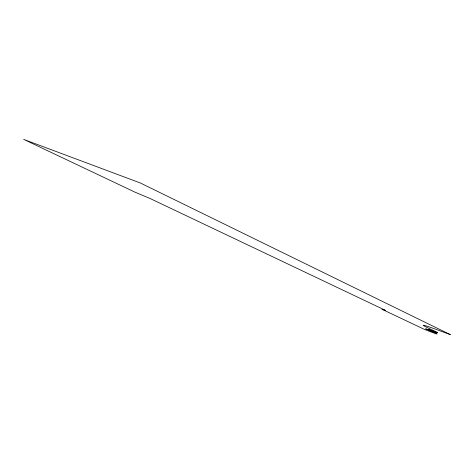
<?xml version="1.0" encoding="UTF-8"?>
<svg xmlns="http://www.w3.org/2000/svg" width="474" height="474" viewBox="0 0 474 474"><rect width="100%" height="100%" fill="white"/><g stroke="black" fill="none" stroke-linecap="round" stroke-linejoin="round"><path stroke-width="0.71" d="M450.3 334.614L442.147 331.61A56.169 1.552 21.9 0 0 427.133 327.498L436.584 332.037A15.251 0.403 22 0 1 428.757 329.454L435.262 332.564L425.676 328.814A21.869 0.557 22 0 1 437.105 333.986A21.869 0.557 22 0 1 424.514 329.442L381.961 309.267L385.575 310.423L149.825 198.387L135.078 192.201L23.7 139.386L140.387 183.005L450.3 334.614"/></g></svg>
